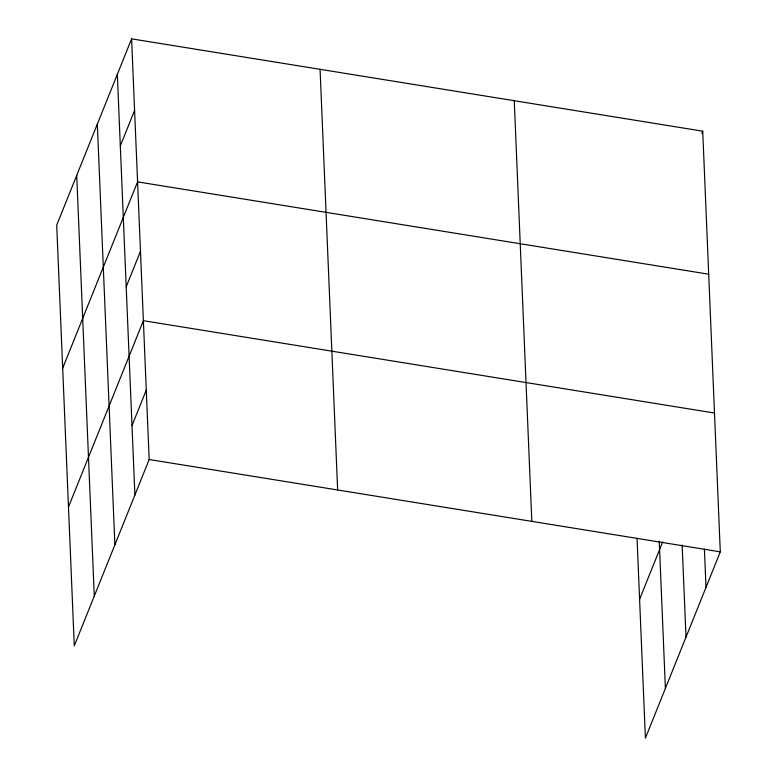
<?xml version="1.0" encoding="UTF-8"?>
<svg xmlns="http://www.w3.org/2000/svg" width="777" height="777" viewBox="0 0 777 777"><rect width="100%" height="100%" fill="white"/><g stroke="black" fill="none" stroke-linecap="round" stroke-linejoin="round"><path stroke-width="1.17" d="M131.604 38.85L56.711 225.155L74.281 645.823L149.174 459.508L131.604 38.85L702.719 131.177L720.289 551.845L645.396 738.15L637.043 538.296M120.318 145.882L134.596 110.363M62.684 368.181L137.578 181.876L708.692 274.203M126.195 286.81L140.482 251.282M68.483 507.002L143.376 320.697L714.49 413.024M131.993 425.621L146.28 390.103M701.825 133.401L702.719 131.177M639.597 599.329L662.732 541.773M149.174 459.508L720.289 551.845M704.409 549.067L706.011 587.363M682.157 544.978L686.004 637.121M659.246 541.19L665.394 688.393M514.257 100.709L531.818 521.377M320.075 69.318L337.645 489.976M117.327 74.369L134.897 495.036M97.329 124.135L114.889 544.794M76.719 175.398L94.279 596.066"/></g></svg>
